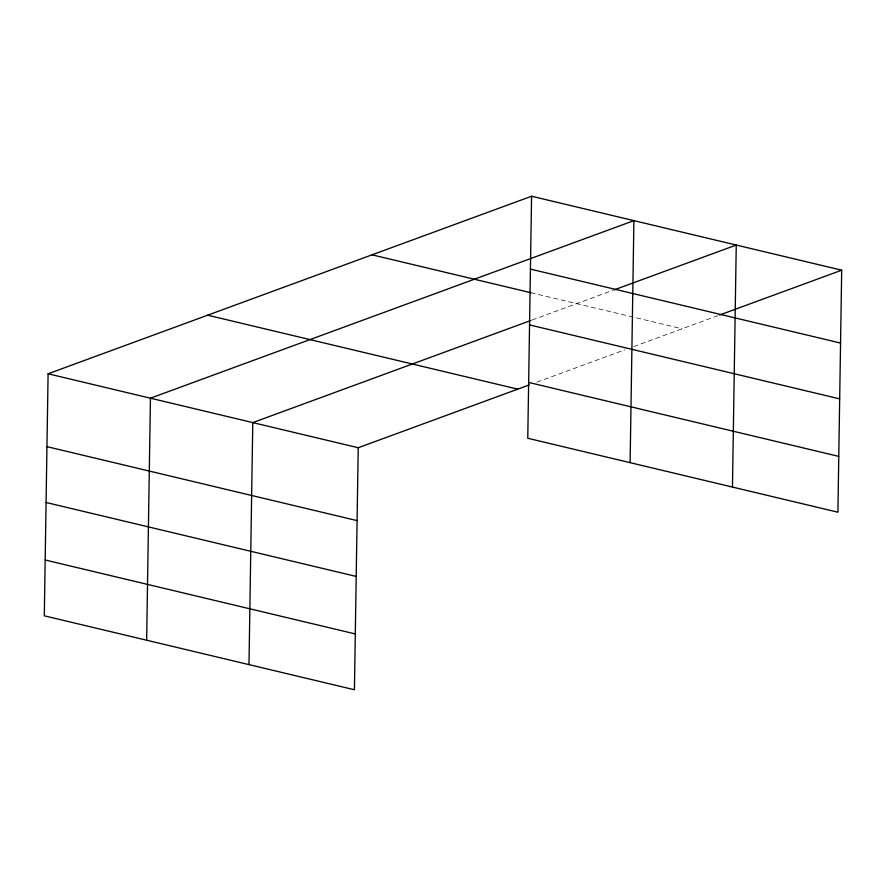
<?xml version="1.0" encoding="UTF-8"?>
<svg xmlns="http://www.w3.org/2000/svg" width="886" height="886" viewBox="0 0 886 886"><rect width="100%" height="100%" fill="white"/><g stroke="black" fill="none" stroke-linecap="round" stroke-linejoin="round"><path stroke-width="0.66" stroke-dasharray="4.43 3.32" d="M532.109 320.012L612.735 290.409M536.883 382.132L624.807 349.837M633.734 346.57L718.181 315.549M530.924 292.723L682.154 328.784"/><path stroke-width="1.33" d="M531.578 196.238L527.768 438.26L837.901 512.208L841.7 270.186L531.578 196.238L48.099 373.792L44.3 615.814L354.422 689.762L358.232 447.74L529.241 384.934M146.644 640.213L150.443 398.191L633.911 220.636L630.112 462.658M248.988 664.622L252.787 422.6L530.836 320.488M732.456 487.067L736.255 245.045L614.02 289.932M719.465 315.073L841.7 270.186M530.426 269.1L840.559 343.059M372.031 254.825L530.924 292.723M529.551 324.918L839.673 398.877M528.643 382.431L838.776 456.39M207.645 315.195L517.778 389.153M48.099 373.792L358.232 447.74M46.958 446.655L357.08 520.614M46.083 502.484L356.205 576.432M45.175 559.996L355.308 633.944"/></g></svg>
